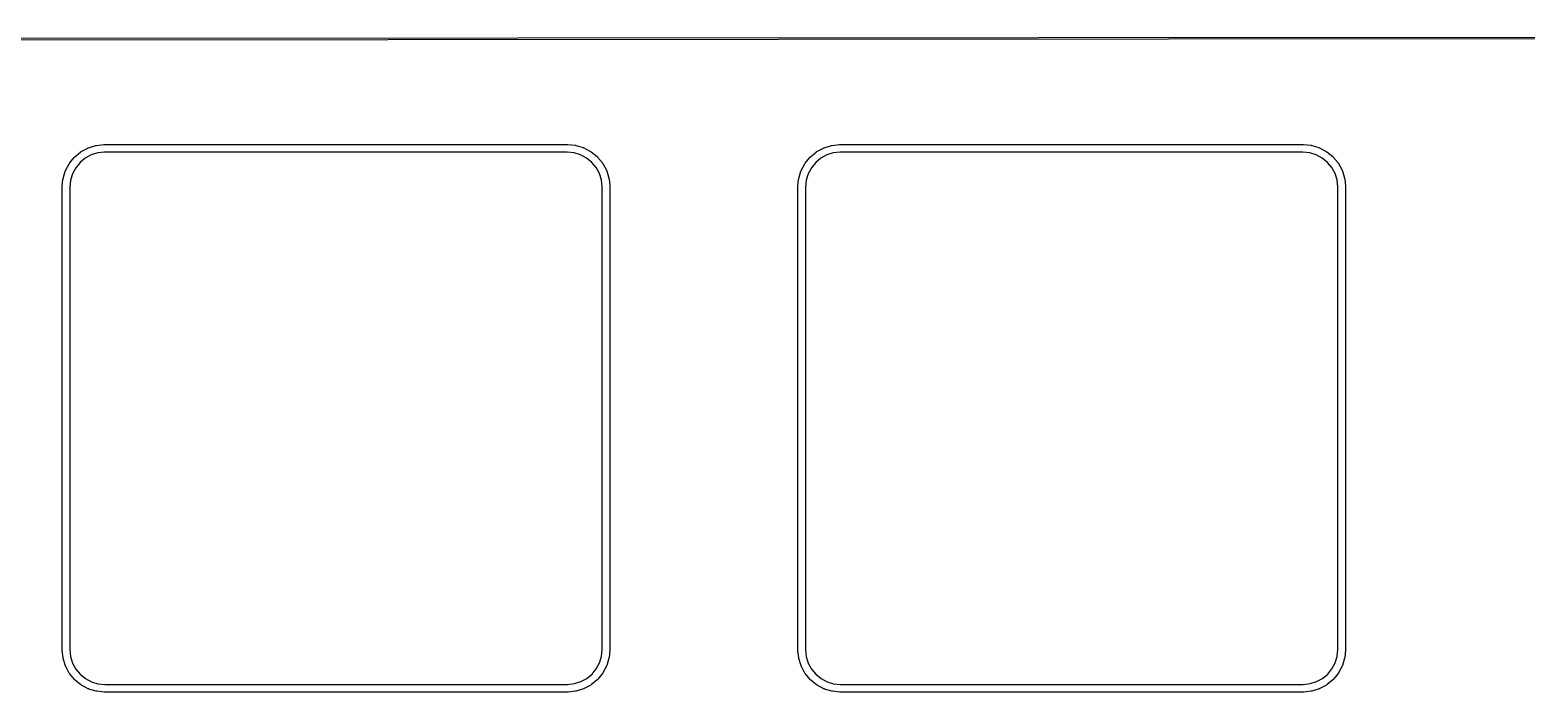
# Model space of a CAD drawing. Extents: x -16 to 302, y -161 to -39.
# Drawn here: x 32.53 to 71.32, y -56.3 to -39.13 of the extents above; entities that cross this region are included whole.
import ezdxf

# ---------------------------------------------------------------- set-up
doc = ezdxf.new("R2010")
doc.units = 0
doc.layers.add('BLACK', color=7, linetype='CONTINUOUS')

msp = doc.modelspace()

# ---------------------------------------------------------------- linework, layer by layer
at = {"layer": 'BLACK', "linetype": 'CONTINUOUS'}
for p, q in [((297.826, -39.1791), (-12.0522, -39.4331)), ((-12.0521, -39.3831), (297.829, -39.1291)), ((33.8535, -42.2902), (33.861, -42.2851)), ((33.861, -42.2851), (34.0327, -42.1923)), ((34.0327, -42.1923), (34.034, -42.1916)), ((34.034, -42.1916), (34.0423, -42.1882)), ((34.0423, -42.1882), (34.0507, -42.1847)), ((34.0507, -42.1847), (34.2372, -42.127)), ((34.2372, -42.127), (34.2385, -42.1266)), ((34.2385, -42.1266), (34.2474, -42.1249)), ((34.2474, -42.1249), (34.2563, -42.1231)), ((34.2563, -42.1231), (34.4504, -42.1027)), ((34.4504, -42.1027), (34.4518, -42.1025)), ((34.4518, -42.1025), (34.4561, -42.1026)), ((34.4561, -42.1026), (34.4605, -42.1021)), ((34.4605, -42.1021), (34.4627, -42.1021)), ((34.4627, -42.1021), (34.4629, -42.1021)), ((34.4629, -42.1021), (46.4727, -42.1021)), ((46.4727, -42.1021), (46.4775, -42.1026)), ((46.4775, -42.1026), (46.4776, -42.1026)), ((46.4776, -42.1026), (46.6718, -42.1216)), ((46.6718, -42.1216), (46.6718, -42.1216)), ((46.6718, -42.1216), (46.6732, -42.1218)), ((46.6732, -42.1218), (46.682, -42.1236)), ((46.682, -42.1236), (46.6909, -42.1254)), ((46.6909, -42.1254), (46.8778, -42.1818)), ((46.8778, -42.1818), (46.8778, -42.1818)), ((46.8778, -42.1818), (46.8791, -42.1822)), ((46.8791, -42.1822), (46.8874, -42.1858)), ((46.8874, -42.1858), (46.8958, -42.1893)), ((46.8958, -42.1893), (47.0681, -42.2809)), ((47.0681, -42.2809), (47.0681, -42.2809)), ((47.0681, -42.2809), (47.0681, -42.2809)), ((47.0681, -42.2809), (47.0694, -42.2815)), ((47.0694, -42.2815), (47.0768, -42.2867)), ((52.9289, -42.2902), (52.9364, -42.2851)), ((52.9364, -42.2851), (53.1081, -42.1923)), ((53.1081, -42.1923), (53.1094, -42.1916)), ((53.1094, -42.1916), (53.1177, -42.1882)), ((53.1177, -42.1882), (53.1261, -42.1847)), ((53.1261, -42.1847), (53.3126, -42.127)), ((53.3126, -42.127), (53.3139, -42.1266)), ((53.3139, -42.1266), (53.3228, -42.1249)), ((53.3228, -42.1249), (53.3317, -42.1231)), ((53.3317, -42.1231), (53.5258, -42.1027)), ((53.5258, -42.1027), (53.5272, -42.1025)), ((53.5272, -42.1025), (53.5315, -42.1026)), ((53.5315, -42.1026), (53.5359, -42.1021)), ((53.5359, -42.1021), (53.5381, -42.1021)), ((53.5381, -42.1021), (53.5383, -42.1021)), ((53.5383, -42.1021), (65.5481, -42.1021)), ((65.5481, -42.1021), (65.5529, -42.1026)), ((65.5529, -42.1026), (65.553, -42.1026)), ((65.553, -42.1026), (65.7472, -42.1216)), ((65.7472, -42.1216), (65.7472, -42.1216)), ((65.7472, -42.1216), (65.7486, -42.1218)), ((65.7486, -42.1218), (65.7574, -42.1236)), ((65.7574, -42.1236), (65.7663, -42.1254)), ((65.7663, -42.1254), (65.9532, -42.1818)), ((65.9532, -42.1818), (65.9532, -42.1818)), ((65.9532, -42.1818), (65.9545, -42.1822)), ((65.9545, -42.1822), (65.9628, -42.1858)), ((65.9628, -42.1858), (65.9712, -42.1893)), ((65.9712, -42.1893), (66.1435, -42.2809)), ((66.1435, -42.2809), (66.1435, -42.2809)), ((66.1435, -42.2809), (66.1435, -42.2809)), ((66.1435, -42.2809), (66.1448, -42.2815)), ((66.1448, -42.2815), (66.1522, -42.2867)), ((33.455, -42.7741), (33.5466, -42.6018)), ((33.5466, -42.6018), (33.5472, -42.6005)), ((33.5466, -42.6018), (33.5466, -42.6018)), ((33.5466, -42.6018), (33.5466, -42.6018)), ((33.5472, -42.6005), (33.5524, -42.5931)), ((33.5524, -42.5931), (33.5574, -42.5855)), ((33.5574, -42.5855), (33.6807, -42.4343)), ((33.6807, -42.4343), (33.6816, -42.4332)), ((33.6807, -42.4343), (33.6807, -42.4343)), ((33.6807, -42.4343), (33.6807, -42.4343)), ((33.6816, -42.4332), (33.6881, -42.4269)), ((33.6881, -42.4269), (33.6945, -42.4204)), ((33.6945, -42.4204), (33.8449, -42.296)), ((33.8295, -42.5683), (33.7186, -42.7043)), ((33.9648, -42.4564), (33.8295, -42.5683)), ((33.8449, -42.296), (33.8459, -42.2951)), ((33.8459, -42.2951), (33.8535, -42.2902)), ((34.1192, -42.3729), (33.9648, -42.4564)), ((34.2869, -42.321), (34.1192, -42.3729)), ((34.4662, -42.3021), (34.2869, -42.321)), ((34.4676, -42.3021), (34.4662, -42.3021)), ((46.4629, -42.3021), (34.4676, -42.3021)), ((46.6425, -42.3197), (46.4629, -42.3021)), ((46.8106, -42.3705), (46.6425, -42.3197)), ((46.9656, -42.4529), (46.8106, -42.3705)), ((47.1016, -42.5638), (46.9656, -42.4529)), ((47.0768, -42.2867), (47.0844, -42.2917)), ((47.0844, -42.2917), (47.2356, -42.415)), ((47.2135, -42.6991), (47.1016, -42.5638)), ((47.2356, -42.415), (47.2356, -42.415)), ((47.2356, -42.415), (47.2356, -42.415)), ((47.2356, -42.415), (47.2367, -42.4159)), ((47.2367, -42.4159), (47.243, -42.4224)), ((47.243, -42.4224), (47.2495, -42.4288)), ((47.2495, -42.4288), (47.3739, -42.5792)), ((47.3739, -42.5792), (47.3748, -42.5802)), ((47.3748, -42.5802), (47.3797, -42.5878)), ((47.3797, -42.5878), (47.3848, -42.5953)), ((47.3848, -42.5953), (47.4776, -42.767)), ((52.5304, -42.7741), (52.622, -42.6018)), ((52.622, -42.6018), (52.6226, -42.6005)), ((52.622, -42.6018), (52.622, -42.6018)), ((52.622, -42.6018), (52.622, -42.6018)), ((52.6226, -42.6005), (52.6278, -42.5931)), ((52.6278, -42.5931), (52.6328, -42.5855)), ((52.6328, -42.5855), (52.7561, -42.4343)), ((52.7561, -42.4343), (52.757, -42.4332)), ((52.7561, -42.4343), (52.7561, -42.4343)), ((52.7561, -42.4343), (52.7561, -42.4343)), ((52.757, -42.4332), (52.7635, -42.4269)), ((52.7635, -42.4269), (52.7699, -42.4204)), ((52.7699, -42.4204), (52.9203, -42.296)), ((52.9049, -42.5683), (52.794, -42.7043)), ((53.0402, -42.4564), (52.9049, -42.5683)), ((52.9203, -42.296), (52.9213, -42.2951)), ((52.9213, -42.2951), (52.9289, -42.2902)), ((53.1946, -42.3729), (53.0402, -42.4564)), ((53.3623, -42.321), (53.1946, -42.3729)), ((53.5416, -42.3021), (53.3623, -42.321)), ((53.543, -42.3021), (53.5416, -42.3021)), ((65.5383, -42.3021), (53.543, -42.3021)), ((65.7179, -42.3197), (65.5383, -42.3021)), ((65.886, -42.3705), (65.7179, -42.3197)), ((66.041, -42.4529), (65.886, -42.3705)), ((66.177, -42.5638), (66.041, -42.4529)), ((66.1522, -42.2867), (66.1598, -42.2917)), ((66.1598, -42.2917), (66.311, -42.415)), ((66.2889, -42.6991), (66.177, -42.5638)), ((66.311, -42.415), (66.311, -42.415)), ((66.311, -42.415), (66.311, -42.415)), ((66.311, -42.415), (66.3121, -42.4159)), ((66.3121, -42.4159), (66.3184, -42.4224)), ((66.3184, -42.4224), (66.3249, -42.4288)), ((66.3249, -42.4288), (66.4493, -42.5792)), ((66.4493, -42.5792), (66.4502, -42.5802)), ((66.4502, -42.5802), (66.4551, -42.5878)), ((66.4551, -42.5878), (66.4602, -42.5953)), ((66.4602, -42.5953), (66.553, -42.767)), ((33.3683, -43.1923), (33.3873, -42.9981)), ((33.3873, -42.9981), (33.3875, -42.9967)), ((33.3875, -42.9967), (33.3893, -42.9879)), ((33.3893, -42.9879), (33.3911, -42.979)), ((33.3911, -42.979), (33.4475, -42.7921)), ((33.4475, -42.7921), (33.4479, -42.7908)), ((33.4479, -42.7908), (33.4515, -42.7825)), ((33.4515, -42.7825), (33.455, -42.7741)), ((33.5854, -43.0274), (33.5678, -43.207)), ((33.6362, -42.8593), (33.5854, -43.0274)), ((33.7186, -42.7043), (33.6362, -42.8593)), ((47.297, -42.8535), (47.2135, -42.6991)), ((47.3489, -43.0212), (47.297, -42.8535)), ((47.3678, -43.2005), (47.3489, -43.0212)), ((47.4776, -42.767), (47.4783, -42.7683)), ((47.4783, -42.7683), (47.4817, -42.7766)), ((47.4817, -42.7766), (47.4852, -42.785)), ((47.4852, -42.785), (47.5429, -42.9715)), ((47.5429, -42.9715), (47.5433, -42.9728)), ((47.5433, -42.9728), (47.545, -42.9817)), ((47.545, -42.9817), (47.5468, -42.9906)), ((47.5468, -42.9906), (47.5672, -43.1847)), ((52.4437, -43.1923), (52.4627, -42.9981)), ((52.4627, -42.9981), (52.4629, -42.9967)), ((52.4629, -42.9967), (52.4647, -42.9879)), ((52.4647, -42.9879), (52.4665, -42.979)), ((52.4665, -42.979), (52.5229, -42.7921)), ((52.5229, -42.7921), (52.5233, -42.7908)), ((52.5233, -42.7908), (52.5269, -42.7825)), ((52.5269, -42.7825), (52.5304, -42.7741)), ((52.6608, -43.0274), (52.6432, -43.207)), ((52.7116, -42.8593), (52.6608, -43.0274)), ((52.794, -42.7043), (52.7116, -42.8593)), ((66.3724, -42.8535), (66.2889, -42.6991)), ((66.4243, -43.0212), (66.3724, -42.8535)), ((66.4432, -43.2005), (66.4243, -43.0212)), ((66.553, -42.767), (66.5537, -42.7683)), ((66.5537, -42.7683), (66.5571, -42.7766)), ((66.5571, -42.7766), (66.5606, -42.785)), ((66.5606, -42.785), (66.6183, -42.9715)), ((66.6183, -42.9715), (66.6187, -42.9728)), ((66.6187, -42.9728), (66.6204, -42.9817)), ((66.6204, -42.9817), (66.6222, -42.9906)), ((66.6222, -42.9906), (66.6426, -43.1847)), ((33.3678, -43.1972), (33.3683, -43.1924)), ((33.3678, -55.207), (33.3678, -43.1972)), ((33.3683, -43.1924), (33.3683, -43.1923)), ((33.5678, -43.207), (33.5678, -55.202)), ((47.3678, -43.2022), (47.3678, -43.2005)), ((47.3678, -55.1972), (47.3678, -43.2022)), ((47.5672, -43.1847), (47.5674, -43.1861)), ((47.5674, -43.1861), (47.5673, -43.1904)), ((47.5673, -43.1904), (47.5678, -43.1948)), ((47.5678, -43.1948), (47.5678, -43.197)), ((47.5678, -43.197), (47.5678, -43.1972)), ((47.5678, -43.1972), (47.5678, -55.207)), ((52.4432, -43.1972), (52.4437, -43.1924)), ((52.4432, -55.207), (52.4432, -43.1972)), ((52.4437, -43.1924), (52.4437, -43.1923)), ((52.6432, -43.207), (52.6432, -55.202)), ((66.4432, -43.2022), (66.4432, -43.2005)), ((66.4432, -55.1972), (66.4432, -43.2022)), ((66.6426, -43.1847), (66.6428, -43.1861)), ((66.6428, -43.1861), (66.6427, -43.1904)), ((66.6427, -43.1904), (66.6432, -43.1948)), ((66.6432, -43.1948), (66.6432, -43.197)), ((66.6432, -43.197), (66.6432, -43.1972)), ((66.6432, -43.1972), (66.6432, -55.207)), ((33.3678, -55.2072), (33.3678, -55.207)), ((33.3678, -55.2094), (33.3678, -55.2072)), ((33.3683, -55.2138), (33.3678, -55.2094)), ((33.3682, -55.2181), (33.3683, -55.2138)), ((33.3684, -55.2195), (33.3682, -55.2181)), ((33.3888, -55.4136), (33.3684, -55.2195)), ((33.3906, -55.4225), (33.3888, -55.4136)), ((33.3923, -55.4314), (33.3906, -55.4225)), ((33.3927, -55.4327), (33.3923, -55.4314)), ((33.4504, -55.6192), (33.3927, -55.4327)), ((33.5678, -55.202), (33.5678, -55.2037)), ((33.5678, -55.2037), (33.5867, -55.383)), ((33.5867, -55.383), (33.6386, -55.5507)), ((47.2994, -55.5449), (47.3502, -55.3768)), ((47.3502, -55.3768), (47.3678, -55.1972)), ((47.5445, -55.4252), (47.4881, -55.6121)), ((47.5462, -55.4163), (47.5445, -55.4252)), ((47.5481, -55.4075), (47.5462, -55.4163)), ((47.5483, -55.4061), (47.5481, -55.4075)), ((47.5673, -55.2119), (47.5483, -55.4061)), ((47.5678, -55.207), (47.5673, -55.2118)), ((47.5673, -55.2118), (47.5673, -55.2119)), ((52.4432, -55.2072), (52.4432, -55.207)), ((52.4432, -55.2094), (52.4432, -55.2072)), ((52.4437, -55.2138), (52.4432, -55.2094)), ((52.4436, -55.2181), (52.4437, -55.2138)), ((52.4438, -55.2195), (52.4436, -55.2181)), ((52.4642, -55.4136), (52.4438, -55.2195)), ((52.466, -55.4225), (52.4642, -55.4136)), ((52.4677, -55.4314), (52.466, -55.4225)), ((52.4681, -55.4327), (52.4677, -55.4314)), ((52.5258, -55.6192), (52.4681, -55.4327)), ((52.6432, -55.202), (52.6432, -55.2037)), ((52.6432, -55.2037), (52.6621, -55.383)), ((52.6621, -55.383), (52.714, -55.5507)), ((66.3748, -55.5449), (66.4256, -55.3768)), ((66.4256, -55.3768), (66.4432, -55.1972)), ((66.6199, -55.4252), (66.5635, -55.6121)), ((66.6216, -55.4163), (66.6199, -55.4252)), ((66.6235, -55.4075), (66.6216, -55.4163)), ((66.6237, -55.4061), (66.6235, -55.4075)), ((66.6427, -55.2119), (66.6237, -55.4061)), ((66.6432, -55.207), (66.6427, -55.2118)), ((66.6427, -55.2118), (66.6427, -55.2119)), ((33.4539, -55.6276), (33.4504, -55.6192)), ((33.4573, -55.6359), (33.4539, -55.6276)), ((33.458, -55.6372), (33.4573, -55.6359)), ((33.5508, -55.8089), (33.458, -55.6372)), ((33.458, -55.6372), (33.458, -55.6372)), ((33.458, -55.6372), (33.458, -55.6372)), ((33.5559, -55.8164), (33.5508, -55.8089)), ((33.5608, -55.824), (33.5559, -55.8164)), ((33.5617, -55.825), (33.5608, -55.824)), ((33.6861, -55.9754), (33.5617, -55.825)), ((33.6386, -55.5507), (33.7221, -55.7051)), ((33.7221, -55.7051), (33.834, -55.8404)), ((33.834, -55.8404), (33.97, -55.9513)), ((46.9708, -55.9478), (47.1061, -55.8359)), ((47.1061, -55.8359), (47.217, -55.6999)), ((47.217, -55.6999), (47.2994, -55.5449)), ((47.3782, -55.8187), (47.2549, -55.9699)), ((47.3832, -55.8112), (47.3782, -55.8187)), ((47.3884, -55.8037), (47.3832, -55.8112)), ((47.389, -55.8024), (47.3884, -55.8037)), ((47.4806, -55.6301), (47.389, -55.8024)), ((47.389, -55.8024), (47.389, -55.8024)), ((47.389, -55.8024), (47.389, -55.8024)), ((47.4841, -55.6217), (47.4806, -55.6301)), ((47.4877, -55.6134), (47.4841, -55.6217)), ((47.4881, -55.6121), (47.4877, -55.6134)), ((52.5293, -55.6276), (52.5258, -55.6192)), ((52.5327, -55.6359), (52.5293, -55.6276)), ((52.5334, -55.6372), (52.5327, -55.6359)), ((52.6262, -55.8089), (52.5334, -55.6372)), ((52.5334, -55.6372), (52.5334, -55.6372)), ((52.5334, -55.6372), (52.5334, -55.6372)), ((52.6313, -55.8164), (52.6262, -55.8089)), ((52.6362, -55.824), (52.6313, -55.8164)), ((52.6371, -55.825), (52.6362, -55.824)), ((52.7615, -55.9754), (52.6371, -55.825)), ((52.714, -55.5507), (52.7975, -55.7051)), ((52.7975, -55.7051), (52.9094, -55.8404)), ((52.9094, -55.8404), (53.0454, -55.9513)), ((66.0462, -55.9478), (66.1815, -55.8359)), ((66.1815, -55.8359), (66.2924, -55.6999)), ((66.2924, -55.6999), (66.3748, -55.5449)), ((66.4536, -55.8187), (66.3303, -55.9699)), ((66.4586, -55.8112), (66.4536, -55.8187)), ((66.4638, -55.8037), (66.4586, -55.8112)), ((66.4644, -55.8024), (66.4638, -55.8037)), ((66.556, -55.6301), (66.4644, -55.8024)), ((66.4644, -55.8024), (66.4644, -55.8024)), ((66.4644, -55.8024), (66.4644, -55.8024)), ((66.5595, -55.6217), (66.556, -55.6301)), ((66.5631, -55.6134), (66.5595, -55.6217)), ((66.5635, -55.6121), (66.5631, -55.6134)), ((33.6926, -55.9818), (33.6861, -55.9754)), ((33.6989, -55.9883), (33.6926, -55.9818)), ((33.7, -55.9892), (33.6989, -55.9883)), ((33.8512, -56.1125), (33.7, -55.9892)), ((33.7, -55.9892), (33.7, -55.9892)), ((33.7, -55.9892), (33.7, -55.9892)), ((33.8587, -56.1175), (33.8512, -56.1125)), ((33.8662, -56.1227), (33.8587, -56.1175)), ((33.8675, -56.1233), (33.8662, -56.1227)), ((34.0398, -56.2149), (33.8675, -56.1233)), ((33.8675, -56.1233), (33.8675, -56.1233)), ((33.8675, -56.1233), (33.8675, -56.1233)), ((33.97, -55.9513), (34.125, -56.0337)), ((34.0482, -56.2184), (34.0398, -56.2149)), ((34.0565, -56.222), (34.0482, -56.2184)), ((34.0578, -56.2224), (34.0565, -56.222)), ((34.2447, -56.2788), (34.0578, -56.2224)), ((34.125, -56.0337), (34.2931, -56.0845)), ((34.2931, -56.0845), (34.4727, -56.1021)), ((34.4727, -56.1021), (46.468, -56.1021)), ((46.468, -56.1021), (46.4694, -56.1021)), ((46.4694, -56.1021), (46.6487, -56.0832)), ((46.6487, -56.0832), (46.8164, -56.0313)), ((46.8849, -56.2195), (46.6984, -56.2772)), ((46.8164, -56.0313), (46.9708, -55.9478)), ((46.8933, -56.216), (46.8849, -56.2195)), ((46.9016, -56.2126), (46.8933, -56.216)), ((46.9029, -56.2119), (46.9016, -56.2126)), ((47.0746, -56.1191), (46.9029, -56.2119)), ((46.9029, -56.2119), (46.9029, -56.2119)), ((46.9029, -56.2119), (46.9029, -56.2119)), ((47.0821, -56.114), (47.0746, -56.1191)), ((47.0897, -56.1091), (47.0821, -56.114)), ((47.0907, -56.1082), (47.0897, -56.1091)), ((47.2411, -55.9838), (47.0907, -56.1082)), ((47.2475, -55.9773), (47.2411, -55.9838)), ((47.254, -55.971), (47.2475, -55.9773)), ((47.2549, -55.9699), (47.254, -55.971)), ((47.2549, -55.9699), (47.2549, -55.9699)), ((47.2549, -55.9699), (47.2549, -55.9699)), ((52.768, -55.9818), (52.7615, -55.9754)), ((52.7743, -55.9883), (52.768, -55.9818)), ((52.7754, -55.9892), (52.7743, -55.9883)), ((52.9266, -56.1125), (52.7754, -55.9892)), ((52.7754, -55.9892), (52.7754, -55.9892)), ((52.7754, -55.9892), (52.7754, -55.9892)), ((52.9341, -56.1175), (52.9266, -56.1125)), ((52.9416, -56.1227), (52.9341, -56.1175)), ((52.9429, -56.1233), (52.9416, -56.1227)), ((53.1152, -56.2149), (52.9429, -56.1233)), ((52.9429, -56.1233), (52.9429, -56.1233)), ((52.9429, -56.1233), (52.9429, -56.1233)), ((53.0454, -55.9513), (53.2004, -56.0337)), ((53.1236, -56.2184), (53.1152, -56.2149)), ((53.1319, -56.222), (53.1236, -56.2184)), ((53.1332, -56.2224), (53.1319, -56.222)), ((53.3201, -56.2788), (53.1332, -56.2224)), ((53.2004, -56.0337), (53.3685, -56.0845)), ((53.3685, -56.0845), (53.5481, -56.1021)), ((53.5481, -56.1021), (65.5434, -56.1021)), ((65.5434, -56.1021), (65.5448, -56.1021)), ((65.5448, -56.1021), (65.7241, -56.0832)), ((65.7241, -56.0832), (65.8918, -56.0313)), ((65.9603, -56.2195), (65.7738, -56.2772)), ((65.8918, -56.0313), (66.0462, -55.9478)), ((65.9687, -56.216), (65.9603, -56.2195)), ((65.977, -56.2126), (65.9687, -56.216)), ((65.9783, -56.2119), (65.977, -56.2126)), ((66.15, -56.1191), (65.9783, -56.2119)), ((65.9783, -56.2119), (65.9783, -56.2119)), ((65.9783, -56.2119), (65.9783, -56.2119)), ((66.1575, -56.114), (66.15, -56.1191)), ((66.1651, -56.1091), (66.1575, -56.114)), ((66.1661, -56.1082), (66.1651, -56.1091)), ((66.3165, -55.9838), (66.1661, -56.1082)), ((66.3229, -55.9773), (66.3165, -55.9838)), ((66.3294, -55.971), (66.3229, -55.9773)), ((66.3303, -55.9699), (66.3294, -55.971)), ((66.3303, -55.9699), (66.3303, -55.9699)), ((66.3303, -55.9699), (66.3303, -55.9699)), ((34.2536, -56.2805), (34.2447, -56.2788)), ((34.2624, -56.2824), (34.2536, -56.2805)), ((34.2638, -56.2826), (34.2624, -56.2824)), ((34.458, -56.3016), (34.2638, -56.2826)), ((34.2638, -56.2826), (34.2638, -56.2826)), ((34.4581, -56.3016), (34.458, -56.3016)), ((34.4629, -56.3021), (34.4581, -56.3016)), ((46.4727, -56.3021), (34.4629, -56.3021)), ((46.4729, -56.3021), (46.4727, -56.3021)), ((46.4751, -56.3021), (46.4729, -56.3021)), ((46.4795, -56.3016), (46.4751, -56.3021)), ((46.4838, -56.3017), (46.4795, -56.3016)), ((46.4852, -56.3015), (46.4838, -56.3017)), ((46.6793, -56.2811), (46.4852, -56.3015)), ((46.6882, -56.2793), (46.6793, -56.2811)), ((46.6971, -56.2776), (46.6882, -56.2793)), ((46.6984, -56.2772), (46.6971, -56.2776)), ((53.329, -56.2805), (53.3201, -56.2788)), ((53.3378, -56.2824), (53.329, -56.2805)), ((53.3392, -56.2826), (53.3378, -56.2824)), ((53.5334, -56.3016), (53.3392, -56.2826)), ((53.3392, -56.2826), (53.3392, -56.2826)), ((53.5335, -56.3016), (53.5334, -56.3016)), ((53.5383, -56.3021), (53.5335, -56.3016)), ((65.5481, -56.3021), (53.5383, -56.3021)), ((65.5483, -56.3021), (65.5481, -56.3021)), ((65.5505, -56.3021), (65.5483, -56.3021)), ((65.5549, -56.3016), (65.5505, -56.3021)), ((65.5592, -56.3017), (65.5549, -56.3016)), ((65.5606, -56.3015), (65.5592, -56.3017)), ((65.7547, -56.2811), (65.5606, -56.3015)), ((65.7636, -56.2793), (65.7547, -56.2811)), ((65.7725, -56.2776), (65.7636, -56.2793)), ((65.7738, -56.2772), (65.7725, -56.2776))]:
    msp.add_line(p, q, dxfattribs=at)

doc.saveas('drawing.dxf')
